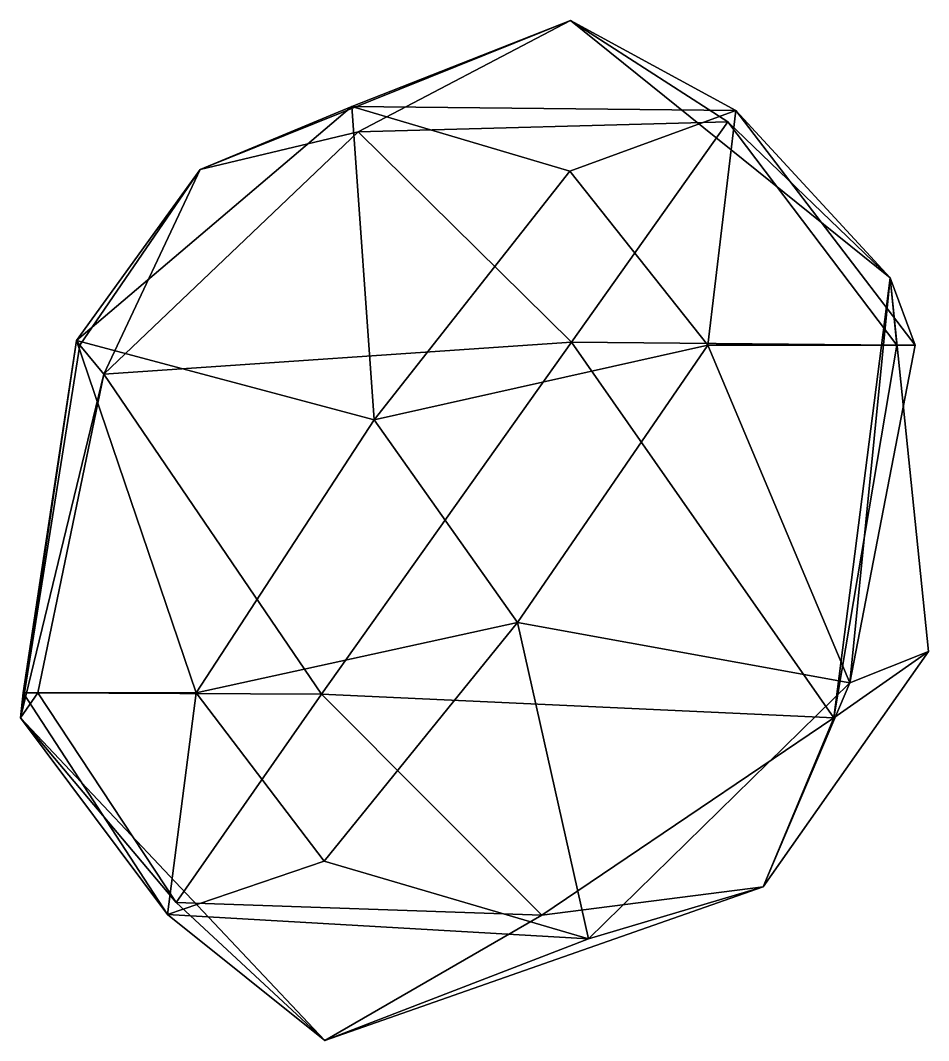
# Model space of a CAD drawing. Extents: x 290034 to 295698, y 4553723 to 4561693.
# Drawn here: x 292084.5 to 292131.1, y 4559619.6 to 4559671.9 of the extents above; entities that cross this region are included whole.
import ezdxf

# ---------------------------------------------------------------- set-up
doc = ezdxf.new("R2010")
doc.units = 0
doc.layers.add('Au_ppm_Pref_-_0_2', color=7, linetype='CONTINUOUS')

msp = doc.modelspace()

# ---------------------------------------------------------------- linework, layer by layer
at = {"layer": 'Au_ppm_Pref_-_0_2'}
for points in [[(292101.833, 4559666.219, 1726.871), (292093.732, 4559664.275, 1722.404), (292112.727, 4559671.925, 1722.399)], [(292112.727, 4559671.925, 1722.399), (292093.732, 4559664.275, 1722.404), (292101.508, 4559667.513, 1717.66)], [(292112.727, 4559671.925, 1722.399), (292101.508, 4559667.513, 1717.66), (292121.198, 4559667.3, 1716.465)], [(292120.79, 4559666.723, 1728.344), (292101.833, 4559666.219, 1726.871), (292112.727, 4559671.925, 1722.399)], [(292129.121, 4559658.728, 1722.278), (292120.79, 4559666.723, 1728.344), (292112.727, 4559671.925, 1722.399)], [(292112.727, 4559671.925, 1722.399), (292121.198, 4559667.3, 1716.465), (292129.121, 4559658.728, 1722.278)], [(292101.508, 4559667.513, 1717.66), (292093.732, 4559664.275, 1722.404), (292087.393, 4559655.508, 1716.468)], [(292102.66, 4559651.453, 1713.009), (292101.508, 4559667.513, 1717.66), (292087.393, 4559655.508, 1716.468)], [(292101.508, 4559667.513, 1717.66), (292102.66, 4559651.453, 1713.009), (292112.695, 4559664.202, 1713.489)], [(292121.198, 4559667.3, 1716.465), (292101.508, 4559667.513, 1717.66), (292112.695, 4559664.202, 1713.489)], [(292121.198, 4559667.3, 1716.465), (292112.695, 4559664.202, 1713.489), (292119.77, 4559655.275, 1713.13)], [(292130.408, 4559655.275, 1716.465), (292121.198, 4559667.3, 1716.465), (292119.77, 4559655.275, 1713.13)], [(292130.408, 4559655.275, 1716.465), (292129.121, 4559658.728, 1722.278), (292121.198, 4559667.3, 1716.465)], [(292101.833, 4559666.219, 1726.871), (292120.79, 4559666.723, 1728.344), (292112.773, 4559655.43, 1730.8)], [(292120.79, 4559666.723, 1728.344), (292129.46, 4559655.275, 1728.344), (292112.773, 4559655.43, 1730.8)], [(292129.46, 4559655.275, 1728.344), (292120.79, 4559666.723, 1728.344), (292129.121, 4559658.728, 1722.278)], [(292088.788, 4559653.794, 1727.715), (292101.833, 4559666.219, 1726.871), (292112.773, 4559655.43, 1730.8)], [(292101.833, 4559666.219, 1726.871), (292088.788, 4559653.794, 1727.715), (292093.732, 4559664.275, 1722.404)], [(292093.732, 4559664.275, 1722.404), (292087.554, 4559655.275, 1722.404), (292087.393, 4559655.508, 1716.468)], [(292088.788, 4559653.794, 1727.715), (292087.554, 4559655.275, 1722.404), (292093.732, 4559664.275, 1722.404)], [(292112.695, 4559664.202, 1713.489), (292102.66, 4559651.453, 1713.009), (292119.77, 4559655.275, 1713.13)], [(292129.46, 4559655.275, 1728.344), (292129.121, 4559658.728, 1722.278), (292126.239, 4559636.181, 1728.055)], [(292131.093, 4559639.577, 1721.532), (292126.239, 4559636.181, 1728.055), (292129.121, 4559658.728, 1722.278)], [(292131.093, 4559639.577, 1721.532), (292129.121, 4559658.728, 1722.278), (292127.054, 4559637.966, 1715.669)], [(292129.121, 4559658.728, 1722.278), (292130.408, 4559655.275, 1716.465), (292127.054, 4559637.966, 1715.669)], [(292087.554, 4559655.275, 1722.404), (292084.514, 4559636.175, 1722.325), (292087.393, 4559655.508, 1716.468)], [(292084.514, 4559636.175, 1722.325), (292084.648, 4559637.457, 1716.465), (292087.393, 4559655.508, 1716.468)], [(292084.648, 4559637.457, 1716.465), (292093.532, 4559637.457, 1713.37), (292087.393, 4559655.508, 1716.468)], [(292093.532, 4559637.457, 1713.37), (292102.66, 4559651.453, 1713.009), (292087.393, 4559655.508, 1716.468)], [(292088.788, 4559653.794, 1727.715), (292112.773, 4559655.43, 1730.8), (292099.962, 4559637.383, 1730.644)], [(292112.773, 4559655.43, 1730.8), (292126.239, 4559636.181, 1728.055), (292099.962, 4559637.383, 1730.644)], [(292112.773, 4559655.43, 1730.8), (292129.46, 4559655.275, 1728.344), (292126.239, 4559636.181, 1728.055)], [(292088.788, 4559653.794, 1727.715), (292084.514, 4559636.175, 1722.325), (292087.554, 4559655.275, 1722.404)], [(292110.013, 4559641.055, 1712.989), (292119.77, 4559655.275, 1713.13), (292102.66, 4559651.453, 1713.009)], [(292110.013, 4559641.055, 1712.989), (292127.054, 4559637.966, 1715.669), (292119.77, 4559655.275, 1713.13)], [(292119.77, 4559655.275, 1713.13), (292127.054, 4559637.966, 1715.669), (292130.408, 4559655.275, 1716.465)], [(292088.788, 4559653.794, 1727.715), (292085.413, 4559637.457, 1728.344), (292084.514, 4559636.175, 1722.325)], [(292085.413, 4559637.457, 1728.344), (292088.788, 4559653.794, 1727.715), (292099.962, 4559637.383, 1730.644)], [(292110.013, 4559641.055, 1712.989), (292102.66, 4559651.453, 1713.009), (292093.532, 4559637.457, 1713.37)], [(292110.013, 4559641.055, 1712.989), (292093.532, 4559637.457, 1713.37), (292100.096, 4559628.823, 1713.587)], [(292110.013, 4559641.055, 1712.989), (292100.096, 4559628.823, 1713.587), (292113.644, 4559624.843, 1717.156)], [(292127.054, 4559637.966, 1715.669), (292110.013, 4559641.055, 1712.989), (292113.644, 4559624.843, 1717.156)], [(292122.604, 4559627.512, 1721.048), (292126.239, 4559636.181, 1728.055), (292131.093, 4559639.577, 1721.532)], [(292122.604, 4559627.512, 1721.048), (292131.093, 4559639.577, 1721.532), (292127.054, 4559637.966, 1715.669)], [(292122.604, 4559627.512, 1721.048), (292127.054, 4559637.966, 1715.669), (292113.644, 4559624.843, 1717.156)], [(292092.497, 4559626.711, 1728.344), (292084.514, 4559636.175, 1722.325), (292085.413, 4559637.457, 1728.344)], [(292084.648, 4559637.457, 1716.465), (292084.514, 4559636.175, 1722.325), (292092.059, 4559626.092, 1716.465)], [(292084.648, 4559637.457, 1716.465), (292092.059, 4559626.092, 1716.465), (292093.532, 4559637.457, 1713.37)], [(292092.497, 4559626.711, 1728.344), (292085.413, 4559637.457, 1728.344), (292099.962, 4559637.383, 1730.644)], [(292092.059, 4559626.092, 1716.465), (292100.096, 4559628.823, 1713.587), (292093.532, 4559637.457, 1713.37)], [(292092.497, 4559626.711, 1728.344), (292099.962, 4559637.383, 1730.644), (292111.26, 4559626.052, 1726.883)], [(292099.962, 4559637.383, 1730.644), (292126.239, 4559636.181, 1728.055), (292111.26, 4559626.052, 1726.883)], [(292092.497, 4559626.711, 1728.344), (292100.124, 4559619.628, 1722.401), (292084.514, 4559636.175, 1722.325)], [(292084.514, 4559636.175, 1722.325), (292100.124, 4559619.628, 1722.401), (292092.059, 4559626.092, 1716.465)], [(292122.604, 4559627.512, 1721.048), (292111.26, 4559626.052, 1726.883), (292126.239, 4559636.181, 1728.055)], [(292092.059, 4559626.092, 1716.465), (292113.644, 4559624.843, 1717.156), (292100.096, 4559628.823, 1713.587)], [(292122.604, 4559627.512, 1721.048), (292100.124, 4559619.628, 1722.401), (292111.26, 4559626.052, 1726.883)], [(292122.604, 4559627.512, 1721.048), (292113.644, 4559624.843, 1717.156), (292100.124, 4559619.628, 1722.401)], [(292092.497, 4559626.711, 1728.344), (292111.26, 4559626.052, 1726.883), (292100.124, 4559619.628, 1722.401)], [(292092.059, 4559626.092, 1716.465), (292100.124, 4559619.628, 1722.401), (292113.644, 4559624.843, 1717.156)]]:
    msp.add_3dface(points, dxfattribs=at)

doc.saveas('drawing.dxf')
